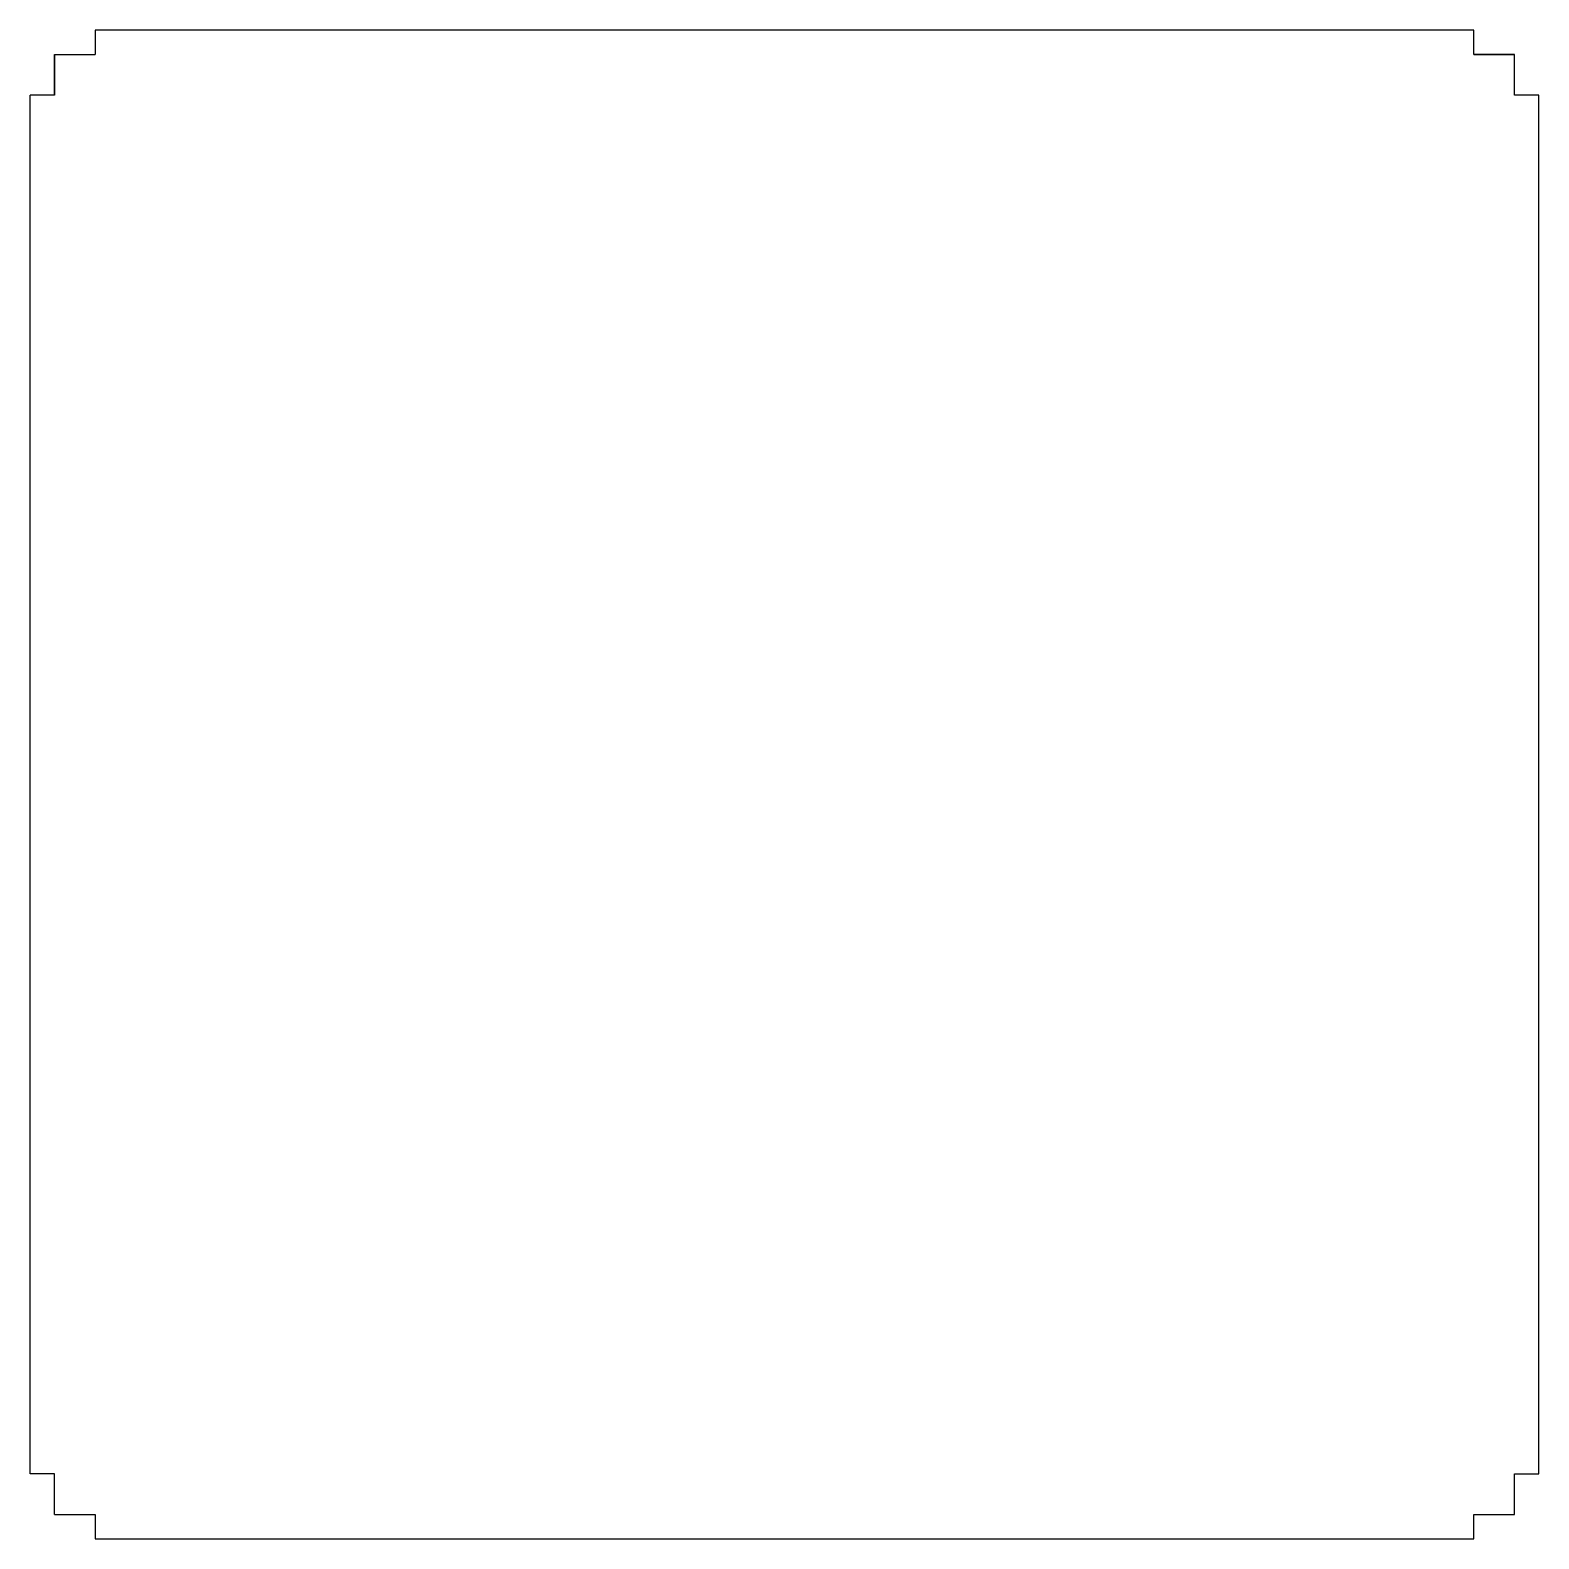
# Model space of a CAD drawing. Header units: millimetres. Extents: x -3 to 183, y -3 to 183.
import ezdxf

# ---------------------------------------------------------------- set-up
doc = ezdxf.new("R2010")
doc.units = ezdxf.units.MM

msp = doc.modelspace()

# ---------------------------------------------------------------- linework, layer by layer
at = {"color": 7, "linetype": 'Continuous'}
for p, q in [((175, 183), (5, 183)), ((5, 183), (5, 180)), ((175, 180), (175, 183)), ((0, 180), (0, 175)), ((0, 180), (5, 180)), ((0, 175), (0, 180)), ((180, 180), (175, 180)), ((175, 180), (180, 180)), ((180, 175), (180, 180)), ((0, 175), (-3, 175)), ((-3, 5), (-3, 175)), ((183, 175), (180, 175)), ((183, 5), (183, 175)), ((0, 5), (-3, 5)), ((0, 0), (0, 5)), ((0, 0), (0, 5)), ((180, 0), (180, 5)), ((180, 0), (180, 5)), ((180, 5), (183, 5)), ((0, 0), (5, 0)), ((0, 0), (5, 0)), ((5, 0), (5, -3)), ((175, -3), (175, 0)), ((175, 0), (180, 0)), ((5, -3), (175, -3))]:
    msp.add_line(p, q, dxfattribs=at)

doc.saveas('drawing.dxf')
